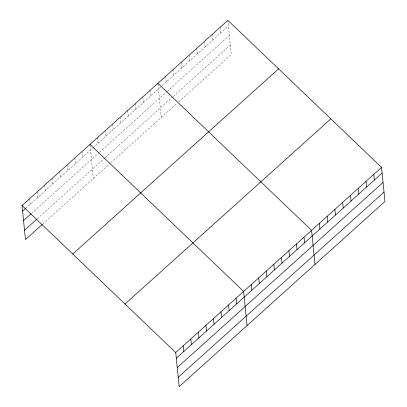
<?xml version="1.0" encoding="UTF-8"?>
<svg xmlns="http://www.w3.org/2000/svg" width="407" height="407" viewBox="0 0 407 407"><rect width="100%" height="100%" fill="white"/><g stroke="black" fill="none" stroke-linecap="round" stroke-linejoin="round"><path stroke-width="0.31" stroke-dasharray="2.04 1.53" d="M25.911 208.211L92.42 148.387M92.888 147.96L228.439 26.033M31.563 213.349L99.013 152.676M99.486 152.249L166.707 91.779M167.165 91.366L229.375 35.409M37.246 218.768L104.696 158.094M105.169 157.672L172.705 96.917M173.163 96.505L230.337 45.075M42.898 223.906L110.348 163.232M110.821 162.805L176.842 103.419M178.673 101.77L231.273 54.457L227.869 20.35M220.095 27.345L220.66 33.028M212.317 34.341L212.886 40.023M204.543 41.336L205.108 47.014M196.764 48.326L197.334 54.009M188.99 55.321L189.555 61.004M181.217 62.317L181.781 68M173.438 69.312L174.008 74.995M165.664 76.307L166.229 81.99M157.952 83.934L161.289 117.404M150.341 90.089L150.905 95.772M142.791 96.881L143.361 102.559M135.246 103.668L135.816 109.351M127.701 110.455L128.266 116.137M120.151 117.247L120.721 122.929M112.607 124.033L113.171 129.716M105.057 130.825L105.627 136.508M97.512 137.612L98.077 143.295M90.028 145.034L93.366 178.505M82.418 151.19L82.982 156.873M74.868 157.977L75.437 163.66M67.323 164.769L67.888 170.452M59.778 171.556L60.343 177.238M52.228 178.347L52.798 184.025M44.684 185.134L45.248 190.817M37.134 191.921L37.703 197.604M29.589 198.713L30.154 204.395"/><path stroke-width="0.61" d="M22.039 205.499L227.869 20.35L381.557 167.394L384.961 201.501L179.131 386.65L175.727 352.543L22.039 205.499L25.443 239.606L42.425 224.328M22.609 211.182L25.438 208.638M23.545 220.563L31.09 213.772M24.506 230.225L36.772 219.195M72.756 254.024L278.586 68.875M125.01 304.019L330.84 118.869M175.727 352.543L381.557 167.394M176.292 358.226L382.122 173.077M177.228 367.607L383.058 182.458M178.195 377.269L384.025 192.119M157.885 83.303L311.574 230.347L314.977 264.448M89.962 144.399L243.651 291.448L247.054 325.549M373.779 174.389L374.348 180.072M366.005 181.385L366.57 187.067M358.226 188.38L358.796 194.063M350.452 195.375L351.017 201.053M342.679 202.365L343.243 208.048M334.9 209.361L335.47 215.044M327.126 216.356L327.691 222.039M319.347 223.351L319.917 229.034M304.029 237.133L304.594 242.816M296.479 243.925L297.049 249.608M288.934 250.712L289.499 256.395M281.385 257.504L281.954 263.181M273.84 264.291L274.404 269.973M266.29 271.077L266.86 276.76M258.745 277.869L259.31 283.552M251.195 284.656L251.765 290.339M236.101 298.234L236.671 303.917M228.556 305.021L229.126 310.704M221.011 311.813L221.576 317.496M213.461 318.6L214.031 324.282M205.917 325.391L206.481 331.074M198.367 332.178L198.937 337.861M190.822 338.97L191.387 344.648M183.272 345.757L183.842 351.439"/></g></svg>
